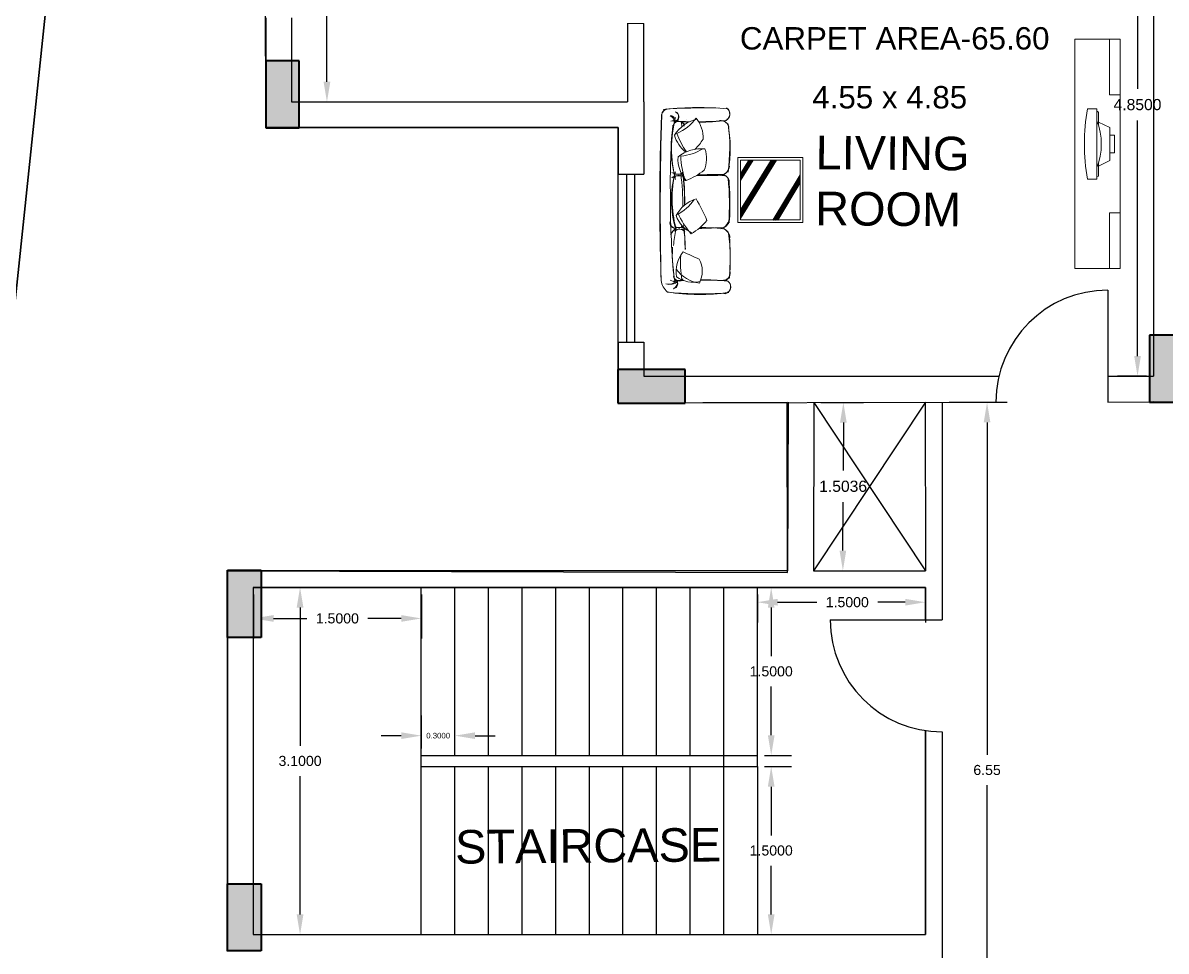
# Model space of a CAD drawing. Header units: millimetres. Extents: x 90 to 321, y 179 to 304.
# Drawn here: x 175.17 to 185.37, y 228.14 to 236.43 of the extents above; entities that cross this region are included whole.
import ezdxf

# ---------------------------------------------------------------- set-up
doc = ezdxf.new("R2010")
doc.units = ezdxf.units.MM
for name, color, linetype, lineweight in [('COLUMN', 7, 'Continuous', 40), ('finiture', 7, 'Continuous', 20), ('funiture', 7, 'Continuous', 20), ('text', 7, 'Continuous', 5)]:
    doc.layers.add(name, color=color, linetype=linetype, lineweight=lineweight)
doc.layers.add('window', color=150, linetype='Continuous')
doc.styles.get("Standard").update_dxf_attribs({"font": 'arial.ttf'})
doc.dimstyles.get("Standard").update_dxf_attribs({"dimtxt": 0.18, "dimasz": 0.18, "dimexe": 0.18, "dimexo": 0.0625, "dimgap": 0.09, "dimtad": 0, "dimtih": 1, "dimtoh": 1, "dimdec": 4, "dimzin": 0, "dimdsep": 46, "dimtxsty": 'Standard', "dimcen": 0.09, "dimadec": 0, "dimazin": 0, "dimtfac": 1, "dimtdec": 4, "dimtofl": 0, "dimtmove": 0, "dimatfit": 3, "dimfxl": 1, "dimtolj": 1, "dimtzin": 0, "dimarcsym": 0})

# ---------------------------------------------------------------- blocks, each defined once
blk = doc.blocks.new('*D133')
at = {"color": 0, "lineweight": -2, "transparency": 16777216}
for p, q in [((181.788, 231.387), (182.029, 231.387)), ((181.849, 231.207), (181.849, 230.772)), ((181.849, 230.067), (181.849, 230.501)), ((181.788, 229.887), (182.029, 229.887))]:
    blk.add_line(p, q, dxfattribs=at)
at = {"color": 0, "transparency": 16777216}
for points in [[(181.819, 231.207), (181.879, 231.207), (181.849, 231.387)], [(181.819, 230.067), (181.879, 230.067), (181.849, 229.887)]]:
    blk.add_solid(points, dxfattribs=at)
at = {"layer": 'Defpoints', "color": 0, "transparency": 16777216}
for p in [(181.726, 231.387), (181.726, 229.887), (181.849, 229.887)]:
    blk.add_point(p, dxfattribs=at)
at = {"color": 0, "transparency": 16777216, "insert": (181.849, 230.637), "char_height": 0.09, "attachment_point": 5}
blk.add_mtext('\\A1;1.5000', dxfattribs=at)
blk = doc.blocks.new('*D134')
at = {"color": 0, "lineweight": -2, "transparency": 16777216}
for p, q in [((181.788, 229.787), (182.029, 229.787)), ((181.849, 229.607), (181.849, 229.172)), ((181.849, 228.467), (181.849, 228.901)), ((181.788, 228.287), (182.029, 228.287))]:
    blk.add_line(p, q, dxfattribs=at)
at = {"color": 0, "transparency": 16777216}
for points in [[(181.819, 229.607), (181.879, 229.607), (181.849, 229.787)], [(181.819, 228.467), (181.879, 228.467), (181.849, 228.287)]]:
    blk.add_solid(points, dxfattribs=at)
at = {"layer": 'Defpoints', "color": 0, "transparency": 16777216}
for p in [(181.726, 229.787), (181.726, 228.287), (181.849, 228.287)]:
    blk.add_point(p, dxfattribs=at)
at = {"color": 0, "transparency": 16777216, "insert": (181.849, 229.037), "char_height": 0.09, "attachment_point": 5}
blk.add_mtext('\\A1;1.5000', dxfattribs=at)
blk = doc.blocks.new('*D135')
at = {"color": 0, "lineweight": -2, "transparency": 16777216}
for p, q in [((178.726, 229.949), (178.726, 230.243)), ((179.026, 229.949), (179.026, 230.243)), ((178.546, 230.063), (178.366, 230.063)), ((179.206, 230.063), (179.386, 230.063))]:
    blk.add_line(p, q, dxfattribs=at)
at = {"color": 0, "transparency": 16777216}
for points in [[(178.546, 230.093), (178.546, 230.033), (178.726, 230.063)], [(179.206, 230.093), (179.206, 230.033), (179.026, 230.063)]]:
    blk.add_solid(points, dxfattribs=at)
at = {"layer": 'Defpoints', "color": 0, "transparency": 16777216}
for p in [(179.026, 230.063), (178.726, 229.887), (179.026, 229.887)]:
    blk.add_point(p, dxfattribs=at)
at = {"color": 0, "transparency": 16777216, "insert": (178.876, 230.063), "char_height": 0.05, "attachment_point": 5}
blk.add_mtext('\\A1;0.3000', dxfattribs=at)
blk = doc.blocks.new('*D136')
at = {"color": 0, "lineweight": -2, "transparency": 16777216}
for p, q in [((177.288, 231.387), (177.823, 231.387)), ((177.643, 231.207), (177.643, 229.972)), ((177.643, 228.467), (177.643, 229.701)), ((177.288, 228.287), (177.823, 228.287))]:
    blk.add_line(p, q, dxfattribs=at)
at = {"color": 0, "transparency": 16777216}
for points in [[(177.613, 231.207), (177.673, 231.207), (177.643, 231.387)], [(177.613, 228.467), (177.673, 228.467), (177.643, 228.287)]]:
    blk.add_solid(points, dxfattribs=at)
at = {"layer": 'Defpoints', "color": 0, "transparency": 16777216}
for p in [(177.226, 231.387), (177.226, 228.287), (177.643, 228.287)]:
    blk.add_point(p, dxfattribs=at)
at = {"color": 0, "transparency": 16777216, "insert": (177.643, 229.837), "char_height": 0.09, "attachment_point": 5}
blk.add_mtext('\\A1;3.1000', dxfattribs=at)
blk = doc.blocks.new('*D137')
at = {"color": 0, "lineweight": -2, "transparency": 16777216}
for p, q in [((177.226, 231.324), (177.226, 230.93)), ((178.726, 231.324), (178.726, 230.93)), ((177.406, 231.11), (177.703, 231.11)), ((178.546, 231.11), (178.248, 231.11))]:
    blk.add_line(p, q, dxfattribs=at)
at = {"color": 0, "transparency": 16777216}
for points in [[(177.406, 231.14), (177.406, 231.08), (177.226, 231.11)], [(178.546, 231.14), (178.546, 231.08), (178.726, 231.11)]]:
    blk.add_solid(points, dxfattribs=at)
at = {"layer": 'Defpoints', "color": 0, "transparency": 16777216}
for p in [(177.226, 231.387), (178.726, 231.387), (178.726, 231.11)]:
    blk.add_point(p, dxfattribs=at)
at = {"color": 0, "transparency": 16777216, "insert": (177.976, 231.11), "char_height": 0.09, "attachment_point": 5}
blk.add_mtext('\\A1;1.5000', dxfattribs=at)
blk = doc.blocks.new('*D138')
at = {"color": 0, "lineweight": -2, "transparency": 16777216}
for p, q in [((181.726, 231.324), (181.726, 231.075)), ((183.226, 231.324), (183.226, 231.075)), ((181.906, 231.255), (182.255, 231.255)), ((183.046, 231.255), (182.8, 231.255))]:
    blk.add_line(p, q, dxfattribs=at)
at = {"color": 0, "transparency": 16777216}
for points in [[(181.906, 231.285), (181.906, 231.225), (181.726, 231.255)], [(183.046, 231.285), (183.046, 231.225), (183.226, 231.255)]]:
    blk.add_solid(points, dxfattribs=at)
at = {"layer": 'Defpoints', "color": 0, "transparency": 16777216}
for p in [(181.726, 231.387), (183.226, 231.387), (183.226, 231.255)]:
    blk.add_point(p, dxfattribs=at)
at = {"color": 0, "transparency": 16777216, "insert": (182.528, 231.255), "char_height": 0.09, "attachment_point": 5}
blk.add_mtext('\\A1;1.5000', dxfattribs=at)
blk = doc.blocks.new('*D139')
at = {"color": 0, "lineweight": -2, "transparency": 16777216}
for p, q in [((182.292, 233.04), (182.673, 233.039)), ((182.493, 232.859), (182.491, 232.431)), ((182.489, 231.716), (182.491, 232.149)), ((182.288, 231.536), (182.669, 231.535))]:
    blk.add_line(p, q, dxfattribs=at)
at = {"color": 0, "transparency": 16777216}
for points in [[(182.463, 232.859), (182.523, 232.859), (182.493, 233.039)], [(182.459, 231.716), (182.519, 231.716), (182.489, 231.536)]]:
    blk.add_solid(points, dxfattribs=at)
at = {"layer": 'Defpoints', "color": 0, "transparency": 16777216}
for p in [(182.23, 233.04), (182.226, 231.537), (182.489, 231.536)]:
    blk.add_point(p, dxfattribs=at)
at = {"color": 0, "transparency": 16777216, "insert": (182.491, 232.29), "char_height": 0.1, "attachment_point": 5}
blk.add_mtext('\\A1;1.5036', dxfattribs=at)
blk = doc.blocks.new('*D101')
at = {"color": 0, "lineweight": -2, "transparency": 16777216}
for p, q in [((183.438, 233.041), (183.956, 233.041)), ((183.776, 232.861), (183.776, 229.892)), ((183.776, 226.651), (183.776, 229.62)), ((183.438, 226.471), (183.956, 226.471))]:
    blk.add_line(p, q, dxfattribs=at)
at = {"color": 0, "transparency": 16777216}
for points in [[(183.746, 232.861), (183.806, 232.861), (183.776, 233.041)], [(183.746, 226.651), (183.806, 226.651), (183.776, 226.471)]]:
    blk.add_solid(points, dxfattribs=at)
at = {"layer": 'Defpoints', "color": 0, "transparency": 16777216}
for p in [(183.376, 233.041), (183.376, 226.471), (183.776, 226.471)]:
    blk.add_point(p, dxfattribs=at)
at = {"color": 0, "transparency": 16777216, "insert": (183.776, 229.756), "char_height": 0.09, "attachment_point": 5}
blk.add_mtext('\\A1;6.55', dxfattribs=at)
blk = doc.blocks.new('*D145')
at = {"color": 0, "lineweight": -2, "transparency": 16777216}
for p, q in [((177.629, 238.124), (178.063, 238.124)), ((177.883, 237.944), (177.883, 237.065)), ((177.883, 235.904), (177.883, 236.783)), ((177.629, 235.724), (178.063, 235.724))]:
    blk.add_line(p, q, dxfattribs=at)
at = {"color": 0, "transparency": 16777216}
for points in [[(177.853, 237.944), (177.913, 237.944), (177.883, 238.124)], [(177.853, 235.904), (177.913, 235.904), (177.883, 235.724)]]:
    blk.add_solid(points, dxfattribs=at)
at = {"layer": 'Defpoints', "color": 0, "transparency": 16777216}
for p in [(177.566, 238.124), (177.566, 235.724), (177.883, 235.724)]:
    blk.add_point(p, dxfattribs=at)
at = {"color": 0, "transparency": 16777216, "insert": (177.883, 236.924), "char_height": 0.1, "attachment_point": 5}
blk.add_mtext('\\A1;2.4000', dxfattribs=at)
blk = doc.blocks.new('*D146')
at = {"color": 0, "lineweight": -2, "transparency": 16777216}
for p, q in [((185.199, 238.124), (184.939, 238.124)), ((185.119, 237.944), (185.119, 235.84)), ((185.119, 233.454), (185.119, 235.558)), ((185.199, 233.274), (184.939, 233.274))]:
    blk.add_line(p, q, dxfattribs=at)
at = {"color": 0, "transparency": 16777216}
for points in [[(185.089, 237.944), (185.149, 237.944), (185.119, 238.124)], [(185.089, 233.454), (185.149, 233.454), (185.119, 233.274)]]:
    blk.add_solid(points, dxfattribs=at)
at = {"layer": 'Defpoints', "color": 0, "transparency": 16777216}
for p in [(185.261, 238.124), (185.119, 233.274), (185.261, 233.274)]:
    blk.add_point(p, dxfattribs=at)
at = {"color": 0, "transparency": 16777216, "insert": (185.119, 235.699), "char_height": 0.1, "attachment_point": 5}
blk.add_mtext('\\A1;4.8500', dxfattribs=at)
blk = doc.blocks.new('ht')
h = blk.add_hatch(color=256)
h.dxf.hatch_style = 1
h.paths.add_polyline_path([(-0.879, 1.058), (-1.179, 1.058), (-1.179, 0.458), (-0.879, 0.458)])
for p, q in [((-1.179, 1.058), (-0.879, 1.058)), ((-1.179, 0.458), (-1.179, 1.058)), ((-0.879, 1.058), (-0.879, 0.458)), ((-0.879, 0.458), (-1.179, 0.458))]:
    blk.add_line(p, q)

msp = doc.modelspace()

# ---------------------------------------------------------------- linework, layer by layer
for p, q in [((185.26137, 238.12357), (185.26137, 233.27357)), ((177.33612, 236.47348), (177.33612, 235.49432)), ((177.56612, 236.47357), (177.56612, 235.72357)), ((180.56474, 236.42357), (180.56612, 235.72357)), ((180.71137, 235.72357), (180.71137, 236.42357)), ((177.56612, 235.72357), (180.56612, 235.72357)), ((180.71137, 235.72357), (180.71137, 235.07697)), ((177.33612, 235.49432), (180.48137, 235.49432)), ((180.48137, 235.49362), (180.48137, 235.07697)), ((184.85488, 234.04271), (184.85488, 233.04271)), ((180.48137, 233.57694), (180.48137, 233.03655)), ((180.71137, 233.57694), (180.71137, 233.27357)), ((180.71137, 233.27357), (183.88189, 233.27357)), ((184.85488, 233.27357), (185.26137, 233.27357)), ((180.48137, 233.03655), (183.85488, 233.04271)), ((181.99983, 233.04079), (181.99562, 231.53627)), ((183.22534, 233.04071), (182.22562, 231.53651)), ((182.22983, 233.04015), (182.22562, 231.53651)), ((182.22983, 233.04015), (183.22562, 231.53651)), ((183.22478, 233.04099), (183.22562, 231.53651)), ((183.37563, 233.04079), (183.37563, 231.09684)), ((184.85488, 233.04271), (185.4899, 233.04357)), ((185.89639, 233.04271), (185.26137, 233.04357)), ((181.99562, 231.53627), (176.99562, 231.53532)), ((182.22562, 231.53651), (183.22562, 231.53651)), ((183.22562, 231.38651), (177.22562, 231.38651)), ((181.72562, 229.88651), (181.72562, 231.38651)), ((182.07562, 231.38651), (183.22562, 231.38651)), ((183.22562, 231.38651), (183.22562, 231.09684)), ((183.22562, 230.10815), (183.22562, 228.28651)), ((183.37563, 230.09684), (183.37563, 226.46896)), ((181.72562, 229.78651), (181.72562, 229.88651)), ((181.72562, 229.78651), (181.72562, 228.28651))]:
    msp.add_line(p, q)
at = {"color": 7}
for p, q in [((176.99562, 231.53532), (176.99562, 228.13487)), ((177.22562, 231.38651), (183.22562, 231.38651)), ((177.22562, 231.38651), (177.22562, 228.28651)), ((178.72562, 229.88651), (178.72562, 231.38651)), ((179.02562, 229.88651), (179.02562, 231.38651)), ((179.32562, 229.88651), (179.32562, 231.38651)), ((179.62562, 229.88651), (179.62562, 231.38651)), ((179.92562, 229.88651), (179.92562, 231.38651)), ((180.22562, 229.88651), (180.22562, 231.38651)), ((180.52562, 229.88651), (180.52562, 231.38651)), ((180.82562, 229.88651), (180.82562, 231.38651)), ((181.12562, 229.88651), (181.12562, 231.38651)), ((181.42562, 229.78651), (181.42562, 231.38651)), ((183.22562, 231.09684), (183.22562, 231.38651)), ((182.37563, 231.09684), (183.37563, 231.09684)), ((183.22562, 229.32436), (183.22562, 230.10815)), ((178.72562, 228.28651), (178.72562, 229.88651)), ((178.72562, 229.88651), (181.72562, 229.88651)), ((178.72562, 229.78651), (181.72562, 229.78651)), ((179.02562, 228.28651), (179.02562, 229.78651)), ((179.32562, 228.28651), (179.32562, 229.78651)), ((179.62562, 228.28651), (179.62562, 229.78651)), ((179.92562, 228.28651), (179.92562, 229.78651)), ((180.22562, 228.28651), (180.22562, 229.78651)), ((180.52562, 228.28651), (180.52562, 229.78651)), ((180.82562, 228.28651), (180.82562, 229.78651)), ((181.12562, 228.28651), (181.12562, 229.78651)), ((181.42562, 228.28651), (181.42562, 229.78651)), ((183.22562, 228.28651), (183.22562, 229.32436)), ((177.22562, 228.28651), (183.22562, 228.28651))]:
    msp.add_line(p, q, dxfattribs=at)
at = {"color": 2, "true_color": 0xf1eb1f}
msp.add_lwpolyline([(176.30809, 245.46893), (189.36054, 250.20411, -0.41022766), (195.12546, 245.48893), (194.70428, 215.86418, -0.34443121), (192.34334, 212.93039), (172.84357, 212.46434), (176.30809, 245.46893)], format="xyb", dxfattribs=at)
at = {"color": 9, "true_color": 0xd19cc7}
msp.add_lwpolyline([(176.30809, 245.46893), (172.84357, 212.46434)], dxfattribs=at)
at = {"color": 244, "true_color": 0x991b1e}
msp.add_lwpolyline([(176.99562, 228.13487), (176.99562, 231.53532), (181.99558, 231.52135), (181.99281, 233.03931), (180.48137, 233.03416), (180.48137, 235.49362), (177.33612, 235.49432), (177.33226, 238.04357), (175.78137, 238.03883), (175.78137, 240.90357)], dxfattribs=at)
for centre, start, end in [((184.85488, 233.04271), 90, 180), ((183.37563, 231.09684), 180, 270)]:
    msp.add_arc(centre, 1, start, end)
at = {"layer": 'finiture'}
for p, q in [((181.55168, 235.22572), (182.13212, 235.22572)), ((181.55168, 234.64528), (181.55168, 235.22572)), ((181.68735, 235.20185), (181.57527, 235.02282)), ((181.57527, 234.68343), (181.89615, 235.20185)), ((181.5753, 235.2021), (182.1085, 235.2021)), ((181.5753, 234.6689), (181.5753, 235.2021)), ((181.65003, 235.20185), (181.5753, 235.08248)), ((181.65536, 235.20185), (181.5753, 235.07397)), ((181.6607, 235.20185), (181.5753, 235.06545)), ((181.66603, 235.20185), (181.5753, 235.05693)), ((181.67136, 235.20185), (181.5753, 235.04842)), ((181.67669, 235.20185), (181.5753, 235.0399)), ((181.68202, 235.20185), (181.5753, 235.03139)), ((181.5753, 234.76101), (181.84816, 235.20185)), ((181.5753, 234.7524), (181.85349, 235.20185)), ((181.5753, 234.74378), (181.85882, 235.20185)), ((181.5753, 234.73517), (181.86415, 235.20185)), ((181.5753, 234.72655), (181.86949, 235.20185)), ((181.5753, 234.71794), (181.87482, 235.20185)), ((181.5753, 234.70932), (181.88015, 235.20185)), ((181.5753, 234.70071), (181.88548, 235.20185)), ((181.5753, 234.6921), (181.89081, 235.20185)), ((182.1085, 235.2021), (182.1085, 234.6689)), ((182.13212, 235.22572), (182.13212, 234.64528)), ((182.1085, 235.07321), (181.86317, 234.66846)), ((182.1085, 235.06266), (181.86957, 234.66846)), ((182.1085, 235.0521), (181.87597, 234.66846)), ((182.1085, 235.04154), (181.88237, 234.66846)), ((182.1085, 235.03099), (181.88876, 234.66846)), ((182.1085, 235.02043), (181.89516, 234.66846)), ((182.1085, 235.00988), (181.90156, 234.66846)), ((182.10851, 234.99934), (181.90796, 234.66846)), ((182.13212, 234.64528), (181.55168, 234.64528)), ((182.1085, 234.6689), (181.5753, 234.6689))]:
    msp.add_line(p, q, dxfattribs=at)
at = {"layer": 'funiture'}
for p, q in [((184.55971, 236.28397), (184.55971, 234.23569)), ((184.96316, 236.28397), (184.55971, 236.28397)), ((184.87006, 235.78741), (184.87006, 236.28397)), ((184.96316, 236.28397), (184.96316, 234.23569)), ((184.96316, 235.78741), (184.87006, 235.78741)), ((184.75496, 235.663), (184.67221, 235.663)), ((184.75496, 235.663), (184.75496, 235.03355)), ((181.08977, 235.57045), (181.08977, 235.57045)), ((181.12993, 235.55997), (181.12993, 235.55997)), ((181.14065, 235.55896), (181.14065, 235.55896)), ((181.45326, 235.57114), (181.45326, 235.57114)), ((181.45326, 235.57114), (181.45326, 235.57114)), ((184.77016, 235.63283), (184.75496, 235.6403)), ((184.77016, 235.63283), (184.77016, 235.51387)), ((181.45033, 235.53067), (181.45033, 235.53067)), ((184.8715, 235.49429), (184.77016, 235.54412)), ((184.8715, 235.49429), (184.8715, 235.19947)), ((181.00816, 235.40078), (181.00816, 235.40078)), ((184.8715, 235.42635), (184.91264, 235.42635)), ((184.91264, 235.42635), (184.91264, 235.26741)), ((181.24009, 235.3228), (181.24009, 235.3228)), ((184.87126, 235.26741), (184.91264, 235.26741)), ((184.8715, 235.19947), (184.77016, 235.14964)), ((184.77016, 235.17988), (184.77016, 235.06093)), ((184.77016, 235.06093), (184.75496, 235.05345)), ((184.75496, 235.03355), (184.67221, 235.03355)), ((184.87006, 234.73224), (184.87006, 234.23569)), ((184.96316, 234.73224), (184.87006, 234.73224)), ((184.55971, 234.23569), (184.96316, 234.23569))]:
    msp.add_line(p, q, dxfattribs=at)
for centre, radius, start, end in [((180.93711, 235.59294), 0.06915, 93.990857, 168.33275), ((180.93217, 235.60205), 0.06117, 102.870108, 172.799245), ((181.23506, 230.91186), 4.75828, 88.252817, 94.23666), ((181.20535, 232.39973), 3.27315, 85.534128, 95.276438), ((181.411, 235.61612), 0.06777, 293.68125, 53.901573), ((181.41769, 235.61601), 0.06318, 295.18727, 47.994994), ((202.21132, 234.81656), 21.35657, 177.87913, 181.769019), ((208.33212, 234.77153), 27.47342, 178.251696, 181.34182), ((180.95097, 235.56003), 0.03982, 358.010801, 96.558459), ((180.92366, 235.54375), 0.0603, 1.183956, 67.821628), ((182.04524, 235.3075), 1.08586, 165.254214, 194.745786), ((181.25539, 235.26071), 0.31676, 102.48594, 148.359372), ((180.97699, 235.59316), 0.0451, 284.781362, 67.592165), ((180.97492, 235.58809), 0.05058, 312.313433, 67.610237), ((180.83531, 235.83483), 0.42873, 293.520684, 323.42411), ((180.9633, 235.40356), 0.27874, 357.203112, 39.10049), ((181.19023, 237.39559), 1.85428, 270.474402, 277.883954), ((181.39491, 235.48092), 0.07779, 10.975591, 94.974682), ((187.22457, 234.99105), 6.27638, 175.212321, 181.383983), ((180.9721, 235.52229), 0.03409, 44.393774, 123.585647), ((181.87572, 235.31317), 0.92066, 165.374537, 196.538262), ((181.19023, 237.39559), 1.85428, 262.983616, 267.570469), ((181.02382, 235.49627), 0.05291, 25.174195, 152.923358), ((181.16293, 239.70265), 4.15617, 267.507344, 269.397346), ((181.03112, 235.50637), 0.04191, 16.771235, 80.309434), ((179.23942, 235.3151), 1.82217, 5.932029, 7.447207), ((179.35294, 235.32326), 1.72875, 6.110939, 6.985138), ((178.58539, 235.33456), 2.49406, 3.996459, 4.455973), ((181.16293, 239.70265), 4.15617, 270.545511, 273.959203), ((181.40215, 235.48308), 0.07202, 19.822812, 92.498542), ((180.29853, 235.31289), 1.18428, 350.054301, 10.416697), ((179.89784, 235.31457), 1.58118, 352.086913, 7.550973), ((181.2589, 235.4994), 0.28265, 194.866534, 232.361508), ((181.70834, 235.70164), 0.74851, 200.319135, 214.481706), ((180.69204, 235.76211), 0.6638, 316.04619, 325.900253), ((181.22204, 234.984), 0.32164, 83.670163, 129.543595), ((181.00632, 235.67336), 0.43532, 274.704906, 302.251949), ((180.98809, 235.21695), 0.28303, 338.387335, 17.843751), ((181.30358, 235.21226), 0.287, 176.050756, 221.511534), ((181.80179, 235.25945), 0.76003, 181.503358, 198.440093), ((181.38239, 235.16066), 0.09368, 276.58671, 353.365942), ((181.8696, 234.84974), 0.9115, 164.547108, 196.748727), ((181.02633, 234.94407), 0.12196, 66.447307, 122.70252), ((181.0129, 235.16599), 0.08846, 234.174907, 292.474906), ((182.00054, 234.85563), 1.0361, 166.424571, 194.679949), ((181.02397, 234.91587), 0.14839, 74.047942, 112.842903), ((181.01729, 235.13621), 0.0601, 227.956696, 318.085939), ((179.0723, 234.81495), 1.987, 359.194906, 7.706501), ((181.27598, 237.84303), 2.77727, 265.365531, 265.366262), ((181.67375, 235.2442), 0.63656, 193.523972, 197.463755), ((179.28296, 234.83628), 1.7927, 358.887038, 8.286081), ((179.35294, 235.32326), 1.72875, 351.10626, 351.804789), ((178.83328, 234.84091), 2.24332, 359.012488, 5.429345), ((180.8448, 235.65039), 0.67401, 291.212583, 307.084476), ((181.27598, 237.84303), 2.77727, 268.079819, 273.287301), ((745.895, -31432.37195), 31672.47907, 91.021194232, 91.021607007), ((181.40968, 235.01474), 0.06001, 343.443698, 91.822821), ((181.41402, 235.00727), 0.06055, 348.428951, 95.109154), ((181.40406, 235.14315), 0.0684, 283.396542, 359.840677), ((179.27099, 234.81208), 2.20508, 355.406338, 5.976006), ((179.28227, 234.81029), 2.19884, 355.687179, 4.821951), ((181.2645, 234.57265), 0.2969, 107.012601, 152.942898), ((180.82904, 235.07757), 0.40184, 295.900511, 325.651253), ((180.2393, 234.26066), 1.11156, 21.33709, 32.417649), ((187.32175, 234.79915), 6.37186, 179.637523, 185.990121), ((180.9899, 234.64048), 0.04521, 161.774701, 290.111937), ((181.01586, 234.65501), 0.0689, 180.326335, 252.351449), ((181.2499, 234.79592), 0.26492, 199.45006, 246.769913), ((181.65467, 235.01853), 0.70156, 204.081528, 222.276816), ((180.87341, 234.9951), 0.51952, 300.306849, 320.566299), ((181.38357, 234.68144), 0.09234, 279.672257, 10.875819), ((181.34119, 234.71225), 0.13907, 298.827507, 3.167871), ((181.13567, 234.43256), 0.21365, 131.323873, 149.648906), ((181.02811, 234.50683), 0.08386, 114.931109, 156.316036), ((182.16057, 234.34741), 1.18684, 168.571964, 175.481671), ((181.02992, 234.53102), 0.05618, 33.630232, 139.407159), ((181.02341, 234.66492), 0.06474, 238.093393, 311.844085), ((181.02564, 234.64644), 0.04855, 222.623336, 333.924797), ((181.03047, 234.51705), 0.06934, 49.246014, 124.575965), ((179.0723, 234.81495), 1.987, 353.820452, 354.432038), ((181.46825, 228.45646), 6.14252, 93.55991, 93.925305), ((178.19433, 234.30746), 2.86933, 5.514013, 5.642318), ((181.1289, 229.31659), 5.28598, 90.647543, 90.798217), ((179.28296, 234.83628), 1.7927, 352.363703, 352.744549), ((178.83328, 234.84091), 2.24332, 353.631269, 354.010639), ((179.22242, 234.35962), 1.86114, 1.527632, 6.72516), ((177.55687, 234.36487), 3.52352, 0.674271, 3.648072), ((181.46825, 228.45646), 6.14252, 90.35689, 92.478116), ((181.1289, 229.31659), 5.28598, 86.879292, 89.088658), ((181.38159, 234.50398), 0.09729, 10.732599, 68.870634), ((181.39391, 234.50938), 0.08583, 0.256214, 70.008975), ((179.8813, 234.32201), 1.60253, 353.707774, 8.159714), ((178.32154, 234.34281), 3.16073, 356.538047, 3.251835), ((182.02206, 234.3471), 1.05592, 175.716664, 193.469896), ((181.29692, 234.20346), 0.2969, 142.203717, 188.158201), ((181.98891, 234.28781), 0.9494, 175.909147, 189.331853), ((182.06175, 236.40076), 2.24956, 243.622559, 247.667824), ((181.00459, 234.1423), 0.14046, 236.002326, 236.002326), ((181.00558, 234.21229), 0.22836, 332.194248, 28.122695), ((181.0361, 234.15404), 0.17183, 188.654948, 228.710376), ((180.9381, 234.16039), 0.06688, 244.871519, 336.724698), ((180.98427, 234.17232), 0.05337, 227.720278, 294.446078), ((181.02217, 234.17251), 0.04547, 185.509444, 305.361839), ((180.9697, 234.09965), 0.04521, 279.291624, 47.62886), ((180.94482, 234.11596), 0.0689, 297.843258, 9.868372), ((181.21344, 231.49518), 2.64064, 93.366344, 95.065293), ((181.25704, 234.42437), 0.32242, 217.44753, 261.173499), ((181.15624, 234.37744), 0.26492, 234.665362, 282.5832), ((181.02983, 234.16228), 0.03997, 232.24987, 311.13224), ((181.22488, 230.92299), 3.20953, 92.84686, 93.78915), ((178.19433, 234.30746), 2.86933, 356.614312, 356.748795), ((181.22488, 230.92299), 3.20953, 85.802711, 90.09519), ((181.21344, 231.49518), 2.64064, 84.742241, 89.841545), ((181.42877, 234.07157), 0.05931, 251.341198, 72.842843), ((181.41449, 234.19732), 0.06906, 267.657938, 6.596292), ((181.43185, 234.17986), 0.04783, 260.261689, 21.011488), ((180.94367, 234.1999), 0.10567, 251.247267, 311.134834), ((181.21141, 235.78924), 1.78632, 260.634061, 278.351403), ((181.415, 234.07671), 0.07162, 288.706578, 22.672302), ((181.22304, 236.91272), 2.90336, 264.062703, 273.688062)]:
    msp.add_arc(centre, radius, start, end, dxfattribs=at)
at = {"layer": 'funiture', "extrusion": (0, 0, -1)}
for centre, major_axis, start_param, end_param in [((185.74913, 235.34828), (0, -1.41993), 1.34729228, 1.79430038), ((184.45392, 235.34688), (0, -0.43955), 4.21652563, 5.20825233)]:
    msp.add_ellipse(centre, major_axis=major_axis, ratio=0.77777778, start_param=start_param, end_param=end_param, dxfattribs=at)
at = {"layer": 'text'}
msp.add_line((180.56375, 236.42357), (180.71137, 236.42357), dxfattribs=at)
at = {"layer": 'window', "color": 150, "true_color": 0x0080ff}
for p, q in [((180.48137, 235.07697), (180.71137, 235.07697)), ((180.55939, 233.57697), (180.55939, 235.07697)), ((180.63024, 233.57697), (180.63024, 235.07697)), ((180.48137, 233.57694), (180.71137, 233.57694))]:
    msp.add_line(p, q, dxfattribs=at)

# ---------------------------------------------------------------- block references
at = {"layer": 'COLUMN', "xscale": -1}
for p, rotation in [((178.51508, 236.54981), 180), ((186.40459, 234.0989), 180), ((181.53925, 232.1552), 90)]:
    msp.add_blockref('ht', p, dxfattribs=dict(at, rotation=rotation))
at = {"layer": 'COLUMN'}
for p in [(178.17458, 230.48299), (178.17458, 227.68254)]:
    msp.add_blockref('ht', p, dxfattribs=at)

# ---------------------------------------------------------------- texts
at = {"color": 7, "insert": (181.56972, 236.18851), "char_height": 0.2, "attachment_point": 7}
msp.add_mtext('CARPET AREA-65.60', dxfattribs=at)
at = {"insert": (182.2158, 235.66257), "char_height": 0.2, "attachment_point": 7}
msp.add_mtext('4.55 x 4.85', dxfattribs=at)
at = {"char_height": 0.3}
for s, insert, attachment_point, rotation in [('LIVING ROOM', (182.23973, 234.61866), 7, 359.5), ('STAIRCASE', (179.02562, 229.21935), 1, 0.5)]:
    msp.add_mtext_dynamic_manual_height_columns(s, width=0.0198182, gutter_width=1, heights=[0], dxfattribs=dict(at, insert=insert, attachment_point=attachment_point, rotation=rotation))

# ---------------------------------------------------------------- dimensions: what is measured, and where the dimension line sits
for base, p1, p2, angle, picture, middle, dimtype in [((177.88305, 235.72357), (177.56612, 238.12357), (177.56612, 235.72357), 90, '*D145', (177.88305, 236.92357), 160), ((185.11876, 233.27357), (185.26137, 238.12357), (185.26137, 233.27357), 90, '*D146', (185.11876, 235.69857), 160), ((182.48893, 231.53577), (182.22983, 233.04015), (182.22562, 231.53651), 269.839794, '*D139', (182.49104, 232.29035), 161)]:
    dim = msp.add_linear_dim(base=base, p1=p1, p2=p2, angle=angle, dimstyle='Standard', override={"dimtxt": 0.1})
    dim.commit()
    dim.dimension.update_dxf_attribs({"geometry": picture, "text_midpoint": middle, "dimtype": dimtype})
at = {"color": 0}
dim = msp.add_linear_dim(base=(183.77571, 226.47113), p1=(183.37562, 233.04141), p2=(183.37562, 226.47113), angle=90, text='6.55', dimstyle='Standard', override={"dimtxt": 0.09}, dxfattribs=at)
dim.commit()
dim.dimension.update_dxf_attribs({"geometry": '*D101', "text_midpoint": (183.77571, 229.75627)})
for base, p1, p2, picture, middle in [((177.64294, 228.28651), (177.22562, 231.38651), (177.22562, 228.28651), '*D136', (177.64294, 229.83651)), ((181.84862, 229.88651), (181.72562, 231.38651), (181.72562, 229.88651), '*D133', (181.84862, 230.63651)), ((181.84947, 228.28651), (181.72562, 229.78651), (181.72562, 228.28651), '*D134', (181.84947, 229.03651))]:
    dim = msp.add_linear_dim(base=base, p1=p1, p2=p2, angle=90, dimstyle='Standard', override={"dimtxt": 0.09})
    dim.commit()
    dim.dimension.update_dxf_attribs({"geometry": picture, "text_midpoint": middle})
for base, p1, p2, override, picture, middle in [((178.72562, 231.11039), (177.22562, 231.38651), (178.72562, 231.38651), {"dimtxt": 0.09}, '*D137', (177.97562, 231.11039)), ((183.22562, 231.25532), (181.72562, 231.38651), (183.22562, 231.38651), {"dimtxt": 0.09}, '*D138', (182.52786, 231.25532)), ((179.02562, 230.06326), (178.72562, 229.88651), (179.02562, 229.88651), {"dimtxt": 0.05}, '*D135', (178.87562, 230.06326))]:
    dim = msp.add_linear_dim(base=base, p1=p1, p2=p2, dimstyle='Standard', override=override)
    dim.commit()
    dim.dimension.update_dxf_attribs({"geometry": picture, "text_midpoint": middle, "dimtype": 160})

doc.saveas('drawing.dxf')
